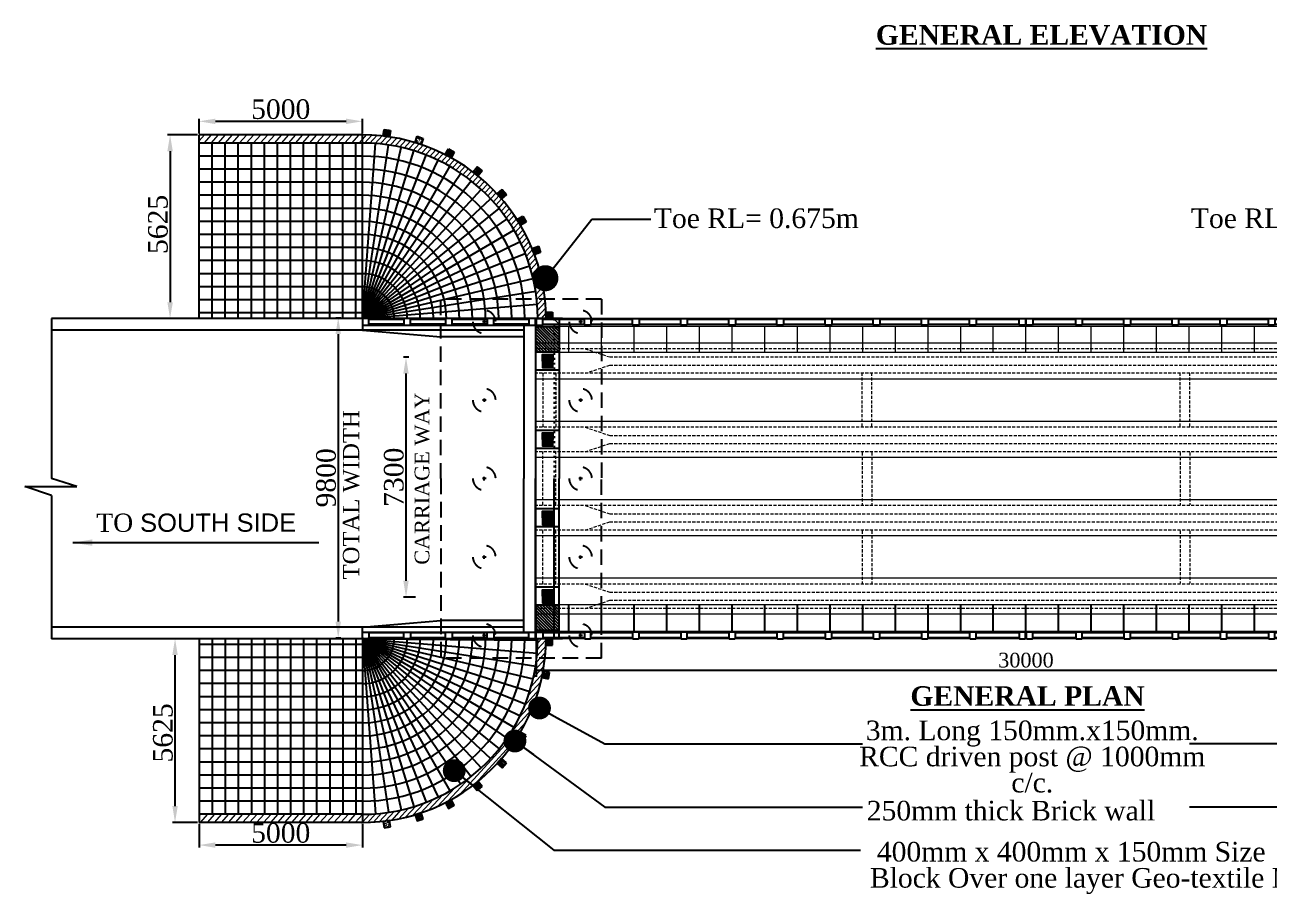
# Model space of a CAD drawing. Header units: millimetres. Extents: x -116975602006 to 5543032, y -156721783972 to 203313.
# Drawn here: x -268472 to -230364, y -36883 to -10271 of the extents above; entities that cross this region are included whole.
import ezdxf

# ---------------------------------------------------------------- set-up
doc = ezdxf.new("R2010")
doc.units = ezdxf.units.MM
doc.header["$LTSCALE"] = 250
doc.header["$PDMODE"] = 3
doc.header["$PDSIZE"] = -50
for name, pattern in [('ACAD_ISO03W100', [30, 12, -18]), ('DASHED', [19.05, 12.7, -6.35]), ('DASHED2', [0.375, 0.25, -0.125])]:
    doc.linetypes.add(name, pattern=pattern)
for name, color, linetype in [('Abutment W Line', 11, 'Continuous'), ('Deck Slab', 11, 'Continuous'), ('Dimision', 4, 'Continuous'), ('Elevation', 21, 'Continuous'), ('Extra Line', 134, 'Continuous'), ('hatch', 65, 'Continuous'), ('Pile', 11, 'Continuous'), ('Ralling', 6, 'Continuous'), ('Text', 7, 'Continuous')]:
    doc.layers.add(name, color=color, linetype=linetype)
for name, color, linetype, lineweight in [('Conc out', 6, 'Continuous', 15), ('Concrete', 4, 'Continuous', 13), ('Dimention', 7, 'Continuous', 25), ('Footpath', 22, 'Continuous', 20), ('raling', 60, 'Continuous', 25)]:
    doc.layers.add(name, color=color, linetype=linetype, lineweight=lineweight)
doc.styles.add('Bridge Dimision - 1', font='times.ttf', dxfattribs={"height": 125})
doc.styles.get("Standard").update_dxf_attribs({"font": 'times.ttf'})
doc.dimstyles.new('ISO-25', dxfattribs={"dimtxt": 75, "dimasz": 35, "dimexe": 75, "dimexo": 45.625, "dimgap": 20, "dimtad": 1, "dimtoh": 1, "dimdec": 0, "dimtxsty": 'Standard', "dimblk": 'DOT', "dimcen": 300, "dimclrd": 256, "dimclre": 256, "dimclrt": 256, "dimadec": 0, "dimazin": 0, "dimtfac": 1, "dimtdec": 0, "dimtix": 1, "dimtmove": 0, "dimatfit": 3, "dimldrblk": 'DOT', "dimfxl": 1, "dimlwd": -1, "dimarcsym": 0})
doc.dimstyles.get("Standard").update_dxf_attribs({"dimtxt": 500, "dimasz": 700, "dimexe": 80, "dimexo": 70, "dimgap": 30, "dimtad": 1, "dimdec": 0, "dimlfac": -1, "dimzin": 0, "dimdsep": 46, "dimtxsty": 'Standard', "dimcen": 400, "dimadec": 0, "dimazin": 0, "dimtfac": 1, "dimtdec": 0, "dimtix": 1, "dimtofl": 0, "dimtmove": 0, "dimatfit": 3, "dimfxl": 1, "dimtolj": 1, "dimtzin": 0, "dimarcsym": 0})
pattern_1 = [(47.496514, (-1495457.78, -3063422.65), (-92.154529, 84.4543827), [])]
pattern_2 = [(45, (459451.8, 3446617.55), (-44.9012806, 44.9012806), [])]
pattern_3 = [(45, (992437.257, 3250275.732), (-22.097087, 22.097087), [])]
pattern_4 = [(45, (992437.257, 3252675.732), (-22.097087, 22.097087), [])]
pattern_5 = [(45, (992437.257, 3255075.732), (-22.097087, 22.097087), [])]
pattern_6 = [(47.496514, (-1784328.42, 310565.27), (-117.036252, 107.257066), [])]

# ---------------------------------------------------------------- blocks, each defined once
blk = doc.blocks.new('*U413')
at = {"layer": 'Deck Slab', "lineweight": 15}
blk.add_lwpolyline([(-495, 402.5), (495, 402.5), (495, -402.5), (-495, -402.5)], close=True, dxfattribs=at)
blk = doc.blocks.new('*U414')
at = {"color": 0, "linetype": 'ByBlock', "lineweight": -2, "transparency": 16777216}
for p in [(0, 0), (1000, 0), (2000, 0), (3000, 0), (4000, 0), (5000, 0), (6000, 0), (7000, 0), (8000, 0), (9000, 0), (10000, 0), (11000, 0), (12000, 0), (13000, 0), (14000, 0), (15000, 0), (16000, 0), (17000, 0), (18000, 0), (19000, 0), (20000, 0), (21000, 0), (22000, 0), (23000, 0), (24000, 0), (25000, 0), (26000, 0), (27000, 0), (28000, 0), (29000, 0)]:
    blk.add_blockref('*U413', p, dxfattribs=at)
blk = doc.blocks.new('*U403')
at = {"layer": 'Deck Slab', "lineweight": 15}
blk.add_lwpolyline([(-495, 402.5), (495, 402.5), (495, -402.5), (-495, -402.5)], close=True, dxfattribs=at)
blk = doc.blocks.new('*U404')
at = {"color": 0, "linetype": 'ByBlock', "lineweight": -2, "transparency": 16777216}
for p in [(0, 0), (1000, 0), (2000, 0), (3000, 0), (4000, 0), (5000, 0), (6000, 0), (7000, 0), (8000, 0), (9000, 0), (10000, 0), (11000, 0), (12000, 0), (13000, 0), (14000, 0), (15000, 0), (16000, 0), (17000, 0), (18000, 0), (19000, 0), (20000, 0), (21000, 0), (22000, 0), (23000, 0), (24000, 0), (25000, 0), (26000, 0), (27000, 0), (28000, 0), (29000, 0)]:
    blk.add_blockref('*U403', p, dxfattribs=at)
blk = doc.blocks.new('*U405')
at = {"layer": 'Ralling'}
for p, q in [((537, 75), (-738, 75)), ((537, -75), (-738, -75))]:
    blk.add_line(p, q, dxfattribs=at)
blk.add_lwpolyline([(725, -100), (550, -100), (537, -88), (537, 88), (550, 100), (725, 100), (738, 88), (738, -88)], close=True, dxfattribs=at)
blk = doc.blocks.new('*U406')
at = {"color": 0, "linetype": 'ByBlock', "lineweight": -2, "transparency": 16777216}
for p in [(0, 0), (1475, 0), (2950, 0), (4425, 0), (5900, 0), (7375, 0), (8850, 0), (10325, 0), (11800, 0)]:
    blk.add_blockref('*U405', p, dxfattribs=at)
blk = doc.blocks.new('*U407')
at = {"layer": 'Ralling'}
for p, q in [((537, 75), (-738, 75)), ((537, -75), (-738, -75))]:
    blk.add_line(p, q, dxfattribs=at)
blk.add_lwpolyline([(725, -100), (550, -100), (537, -88), (537, 88), (550, 100), (725, 100), (738, 88), (738, -88)], close=True, dxfattribs=at)
blk = doc.blocks.new('*U408')
at = {"color": 0, "linetype": 'ByBlock', "lineweight": -2, "transparency": 16777216}
for p in [(0, 0), (1475, 0), (2950, 0), (4425, 0), (5900, 0), (7375, 0), (8850, 0), (10325, 0), (11800, 0)]:
    blk.add_blockref('*U407', p, dxfattribs=at)
blk = doc.blocks.new('*U409')
at = {"layer": 'Ralling'}
for p, q in [((537, 75), (-738, 75)), ((537, -75), (-738, -75))]:
    blk.add_line(p, q, dxfattribs=at)
blk.add_lwpolyline([(725, -100), (550, -100), (537, -88), (537, 88), (550, 100), (725, 100), (738, 88), (738, -88)], close=True, dxfattribs=at)
blk = doc.blocks.new('*U410')
at = {"color": 0, "linetype": 'ByBlock', "lineweight": -2, "transparency": 16777216}
for p in [(0, 0), (1475, 0), (2950, 0), (4425, 0), (5900, 0), (7375, 0), (8850, 0), (10325, 0), (11800, 0)]:
    blk.add_blockref('*U409', p, dxfattribs=at)
blk = doc.blocks.new('*U411')
at = {"layer": 'Ralling'}
for p, q in [((537, 75), (-738, 75)), ((537, -75), (-738, -75))]:
    blk.add_line(p, q, dxfattribs=at)
blk.add_lwpolyline([(725, -100), (550, -100), (537, -88), (537, 88), (550, 100), (725, 100), (738, 88), (738, -88)], close=True, dxfattribs=at)
blk = doc.blocks.new('*U412')
at = {"color": 0, "linetype": 'ByBlock', "lineweight": -2, "transparency": 16777216}
for p in [(0, 0), (1475, 0), (2950, 0), (4425, 0), (5900, 0), (7375, 0), (8850, 0), (10325, 0), (11800, 0)]:
    blk.add_blockref('*U411', p, dxfattribs=at)
blk = doc.blocks.new('_Dot')
at = {"color": 0, "linetype": 'ByBlock', "lineweight": -2}
blk.add_line((-0.5, 0), (-1, 0), dxfattribs=at)
at = {"color": 0, "linetype": 'ByBlock', "const_width": 0.5}
blk.add_lwpolyline([(-0.25, 0, 1), (0.25, 0, 1)], format="xyb", close=True, dxfattribs=at)
blk = doc.blocks.new('*D415')
at = {"layer": 'Defpoints', "color": 0, "ltscale": 10, "transparency": 16777216}
for p in [(-252811, -29064), (-222811, -29064), (-222811, -30027)]:
    blk.add_point(p, dxfattribs=at)
at = {"layer": 'Dimision', "lineweight": -2, "ltscale": 10, "transparency": 16777216}
for p, q in [((-252811, -29110), (-252811, -30227)), ((-222811, -29110), (-222811, -30227))]:
    blk.add_line(p, q, dxfattribs=at)
at = {"layer": 'Dimision', "ltscale": 10, "transparency": 16777216}
blk.add_line((-252731, -30027), (-222891, -30027), dxfattribs=at)
at = {"layer": 'Dimision', "ltscale": 10, "transparency": 16777216, "xscale": 80, "yscale": 80, "zscale": 80, "rotation": 180}
blk.add_blockref('_Dot', (-252811, -30027), dxfattribs=at)
at = {"layer": 'Dimision', "ltscale": 10, "transparency": 16777216, "xscale": 80, "yscale": 80, "zscale": 80}
blk.add_blockref('_Dot', (-222811, -30027), dxfattribs=at)
at = {"layer": 'Dimision', "ltscale": 10, "transparency": 16777216, "insert": (-237811, -29723), "char_height": 450, "attachment_point": 5}
blk.add_mtext('30000', dxfattribs=at)
blk = doc.blocks.new('*D424')
at = {"layer": 'Defpoints', "color": 0, "ltscale": 10, "transparency": 16777216}
for p in [(-256799, -20449), (-256663, -20449), (-256465, -27792)]:
    blk.add_point(p, dxfattribs=at)
at = {"layer": 'Text', "lineweight": -2, "ltscale": 10, "transparency": 16777216}
for p, q in [((-256709, -20449), (-256874, -20449)), ((-256510, -27792), (-256874, -27792))]:
    blk.add_line(p, q, dxfattribs=at)
at = {"layer": 'Text', "ltscale": 10, "transparency": 16777216}
blk.add_line((-256799, -27292), (-256799, -20949), dxfattribs=at)
for points in [[(-256882, -20949), (-256716, -20949), (-256799, -20449)], [(-256882, -27292), (-256716, -27292), (-256799, -27792)]]:
    blk.add_solid(points, dxfattribs=at)
at = {"layer": 'Text', "ltscale": 10, "transparency": 16777216, "insert": (-257170, -24121), "char_height": 600, "attachment_point": 5, "rotation": 90}
blk.add_mtext('7300', dxfattribs=at)
blk = doc.blocks.new('_DotSmall')
at = {"color": 0, "linetype": 'ByBlock', "const_width": 0.5}
blk.add_lwpolyline([(-0.0625, 0, 1), (0.0625, 0, 1)], format="xyb", close=True, dxfattribs=at)
blk = doc.blocks.new('*D425')
at = {"layer": 'Defpoints', "color": 0, "ltscale": 10, "transparency": 16777216}
for p in [(-258994, -19239), (-258994, -29039), (-258875, -29039)]:
    blk.add_point(p, dxfattribs=at)
at = {"layer": 'Text', "lineweight": -2, "ltscale": 10, "transparency": 16777216}
for p, q in [((-258948, -19239), (-258800, -19239)), ((-258948, -29039), (-258800, -29039))]:
    blk.add_line(p, q, dxfattribs=at)
at = {"layer": 'Text', "ltscale": 10, "transparency": 16777216}
blk.add_line((-258875, -19739), (-258875, -28539), dxfattribs=at)
for points in [[(-258959, -19739), (-258792, -19739), (-258875, -19239)], [(-258959, -28539), (-258792, -28539), (-258875, -29039)]]:
    blk.add_solid(points, dxfattribs=at)
at = {"layer": 'Text', "ltscale": 10, "transparency": 16777216, "insert": (-259246, -24139), "char_height": 600, "attachment_point": 5, "rotation": 90}
blk.add_mtext('9800', dxfattribs=at)
blk = doc.blocks.new('HUB')
at = {"layer": 'hatch', "linetype": 'Continuous', "lineweight": 13}
h = blk.add_hatch(dxfattribs=at)
h.set_pattern_fill('ANSI31', color=256, scale=250, style=0)
h.set_pattern_definition([(45, (459451.8, 3446617.55), (-561.266, 561.266), [])])
h.paths.add_polyline_path([(1268162, 3045115), (1268012, 3045115), (1268012, 3044865), (1268162, 3044865)])
h.paths.add_polyline_path([(1268362, 3045115), (1268162, 3045115), (1268162, 3044865), (1268362, 3044865)])
h.paths.add_polyline_path([(1268737, 3045115), (1268362, 3045115), (1268362, 3044865), (1268737, 3044865)])
at = {"layer": 'hatch', "linetype": 'Continuous', "lineweight": 25}
h = blk.add_hatch(dxfattribs=at)
h.set_pattern_fill('ANSI31', color=256, scale=20, style=0)
h.set_pattern_definition(pattern_2)
h.paths.add_polyline_path([(1268737, 3044865), (1268362, 3044865), (1268362, 3044090), (1268737, 3044090)])
h.paths.add_polyline_path([(1268362, 3044865), (1268162, 3044865), (1268162, 3044090), (1268362, 3044090)])
h.paths.add_polyline_path([(1268162, 3044865), (1268012, 3044865), (1268012, 3044090), (1268162, 3044090)])
at = {"layer": 'hatch', "linetype": 'Continuous', "lineweight": 13}
h = blk.add_hatch(dxfattribs=at)
h.set_pattern_fill('ANSI31', color=256, scale=250, style=0)
h.set_pattern_definition(pattern_3)
h.paths.add_polyline_path([(1268202, 3043815), (1268522, 3043815), (1268522, 3044015), (1268202, 3044015)])
h = blk.add_hatch(dxfattribs=at)
h.set_pattern_fill('ANSI31', color=256, scale=250, style=0)
h.set_pattern_definition(pattern_3)
h.paths.add_polyline_path([(1268202, 3043815), (1268522, 3043815), (1268522, 3043615), (1268202, 3043615)])
h = blk.add_hatch(dxfattribs=at)
h.set_pattern_fill('ANSI31', color=256, scale=250, style=0)
h.set_pattern_definition(pattern_5)
h.paths.add_polyline_path([(1268202, 3041415), (1268522, 3041415), (1268522, 3041615), (1268202, 3041615)])
h = blk.add_hatch(dxfattribs=at)
h.set_pattern_fill('ANSI31', color=256, scale=250, style=0)
h.set_pattern_definition(pattern_5)
h.paths.add_polyline_path([(1268202, 3041415), (1268522, 3041415), (1268522, 3041215), (1268202, 3041215)])
h = blk.add_hatch(dxfattribs=at)
h.set_pattern_fill('ANSI31', color=256, scale=250, style=0)
h.set_pattern_definition(pattern_4)
h.paths.add_polyline_path([(1268202, 3039015), (1268522, 3039015), (1268522, 3039215), (1268202, 3039215)])
h = blk.add_hatch(dxfattribs=at)
h.set_pattern_fill('ANSI31', color=256, scale=250, style=0)
h.set_pattern_definition(pattern_4)
h.paths.add_polyline_path([(1268202, 3039015), (1268522, 3039015), (1268522, 3038815), (1268202, 3038815)])
h = blk.add_hatch(dxfattribs=at)
h.set_pattern_fill('ANSI31', color=256, scale=250, style=0)
h.set_pattern_definition(pattern_3)
h.paths.add_polyline_path([(1268202, 3036615), (1268522, 3036615), (1268522, 3036815), (1268202, 3036815)])
h = blk.add_hatch(dxfattribs=at)
h.set_pattern_fill('ANSI31', color=256, scale=250, style=0)
h.set_pattern_definition(pattern_3)
h.paths.add_polyline_path([(1268202, 3036615), (1268522, 3036615), (1268522, 3036415), (1268202, 3036415)])
at = {"layer": 'hatch', "linetype": 'Continuous', "lineweight": 25}
h = blk.add_hatch(dxfattribs=at)
h.set_pattern_fill('ANSI31', color=256, scale=20, style=0)
h.set_pattern_definition(pattern_2)
h.paths.add_polyline_path([(1268737, 3035565), (1268362, 3035565), (1268362, 3036340), (1268737, 3036340)])
h.paths.add_polyline_path([(1268362, 3035565), (1268162, 3035565), (1268162, 3036340), (1268362, 3036340)])
h.paths.add_polyline_path([(1268162, 3035565), (1268012, 3035565), (1268012, 3036340), (1268162, 3036340)])
at = {"layer": 'Abutment W Line', "ltscale": 5}
for p, q in [((1268012, 3044865), (1268737, 3044865)), ((1269087, 3044765), (1274037, 3044765)), ((1269087, 3044556), (1271637, 3044556)), ((1269087, 3035874), (1271637, 3035874)), ((1269087, 3035665), (1274037, 3035665)), ((1268012, 3035565), (1268737, 3035565))]:
    blk.add_line(p, q, dxfattribs=at)
at = {"layer": 'Abutment W Line'}
for p, q in [((1274037, 3044765), (1271637, 3044556)), ((1274037, 3035665), (1271637, 3035874))]:
    blk.add_line(p, q, dxfattribs=at)
at = {"layer": 'Elevation', "ltscale": 10}
for p, q in [((1268012, 3045115), (1268012, 3040215)), ((1268737, 3045115), (1268737, 3040215)), ((1269087, 3044915), (1269087, 3040215)), ((1274037, 3045115), (1274037, 3044765)), ((1268012, 3035315), (1268012, 3040215)), ((1268162, 3035315), (1268162, 3040215)), ((1268737, 3035315), (1268737, 3040215)), ((1269087, 3035515), (1269087, 3040215)), ((1274037, 3035315), (1274037, 3035665))]:
    blk.add_line(p, q, dxfattribs=at)
at = {"layer": 'Extra Line', "linetype": 'DASHED', "ltscale": 0.15}
for p, q in [((1266712, 3045715), (1266712, 3040215)), ((1266712, 3045715), (1271637, 3045715)), ((1271637, 3040215), (1271637, 3045715)), ((1266712, 3034715), (1266712, 3040215)), ((1271637, 3040215), (1271637, 3034715)), ((1266712, 3034715), (1271637, 3034715))]:
    blk.add_line(p, q, dxfattribs=at)
at = {"layer": 'Extra Line'}
for p, q in [((1267299, 3045015), (1267404, 3045015)), ((1267352, 3045067), (1267352, 3044962)), ((1270249, 3045015), (1270354, 3045015)), ((1270302, 3045067), (1270302, 3044962)), ((1267299, 3042615), (1267404, 3042615)), ((1267352, 3042667), (1267352, 3042562)), ((1270249, 3042615), (1270354, 3042615)), ((1270302, 3042667), (1270302, 3042562)), ((1267352, 3040162), (1267352, 3040267)), ((1270302, 3040162), (1270302, 3040267)), ((1267299, 3040215), (1267404, 3040215)), ((1270249, 3040215), (1270354, 3040215)), ((1267299, 3037815), (1267404, 3037815)), ((1267352, 3037762), (1267352, 3037867)), ((1270249, 3037815), (1270354, 3037815)), ((1270302, 3037762), (1270302, 3037867)), ((1267299, 3035415), (1267404, 3035415)), ((1267352, 3035362), (1267352, 3035467)), ((1270249, 3035415), (1270354, 3035415)), ((1270302, 3035362), (1270302, 3035467))]:
    blk.add_line(p, q, dxfattribs=at)
at = {"layer": 'hatch', "linetype": 'Continuous', "lineweight": 25}
for p, q in [((1268012, 3044090), (1268737, 3044090)), ((1268012, 3043540), (1268737, 3043540)), ((1268012, 3041690), (1268737, 3041690)), ((1268012, 3041140), (1268737, 3041140)), ((1268012, 3039290), (1268737, 3039290)), ((1268012, 3038740), (1268737, 3038740)), ((1268012, 3036890), (1268737, 3036890)), ((1268012, 3036340), (1268737, 3036340))]:
    blk.add_line(p, q, dxfattribs=at)
for points in [[(1268522, 3043815), (1268522, 3044015), (1268202, 3044015), (1268202, 3043815)], [(1268522, 3043815), (1268522, 3043615), (1268202, 3043615), (1268202, 3043815)], [(1268522, 3041415), (1268522, 3041615), (1268202, 3041615), (1268202, 3041415)], [(1268522, 3041415), (1268522, 3041215), (1268202, 3041215), (1268202, 3041415)], [(1268522, 3039015), (1268522, 3039215), (1268202, 3039215), (1268202, 3039015)], [(1268522, 3039015), (1268522, 3038815), (1268202, 3038815), (1268202, 3039015)], [(1268522, 3036615), (1268522, 3036815), (1268202, 3036815), (1268202, 3036615)], [(1268522, 3036615), (1268522, 3036415), (1268202, 3036415), (1268202, 3036615)]]:
    blk.add_lwpolyline(points, dxfattribs=at)
at = {"layer": 'Pile', "linetype": 'ACAD_ISO03W100', "ltscale": 0.02}
blk.add_line((1268162, 3045115), (1268162, 3040215), dxfattribs=at)
at = {"layer": 'Pile', "linetype": 'ACAD_ISO03W100', "ltscale": 0.15}
for centre in [(1267352, 3045015), (1270302, 3045015), (1267352, 3042615), (1270302, 3042615), (1267352, 3040215), (1270302, 3040215), (1267352, 3037815), (1270302, 3037815), (1267352, 3035415), (1270302, 3035415)]:
    blk.add_circle(centre, 350, dxfattribs=at)
at = {"layer": 'raling', "color": 6, "ltscale": 10}
for p, q in [((1268012, 3045115), (1274037, 3045115)), ((1268737, 3045090), (1268762, 3045115)), ((1268737, 3044940), (1268737, 3045090)), ((1268762, 3044915), (1268737, 3044940)), ((1268912, 3044915), (1268762, 3044915)), ((1268912, 3045115), (1268937, 3045090)), ((1268937, 3044940), (1268912, 3044915)), ((1274037, 3044915), (1268912, 3044915)), ((1268937, 3045090), (1268937, 3044940)), ((1268937, 3045090), (1270012, 3045090)), ((1268937, 3044940), (1270012, 3044940)), ((1270012, 3045090), (1270037, 3045115)), ((1270012, 3044940), (1270012, 3045090)), ((1270037, 3044915), (1270012, 3044940)), ((1270037, 3045115), (1270187, 3045115)), ((1270187, 3044915), (1270037, 3044915)), ((1270187, 3045115), (1270212, 3045090)), ((1270212, 3044940), (1270187, 3044915)), ((1270212, 3045090), (1270212, 3044940)), ((1270212, 3045090), (1271287, 3045090)), ((1270212, 3044940), (1271287, 3044940)), ((1271287, 3045090), (1271312, 3045115)), ((1271287, 3044940), (1271287, 3045090)), ((1271312, 3044915), (1271287, 3044940)), ((1271312, 3045115), (1271462, 3045115)), ((1271462, 3044915), (1271312, 3044915)), ((1271462, 3045115), (1271487, 3045090)), ((1271487, 3044940), (1271462, 3044915)), ((1271487, 3045090), (1271487, 3044940)), ((1271487, 3045090), (1272562, 3045090)), ((1271487, 3044940), (1272562, 3044940)), ((1272562, 3045090), (1272587, 3045115)), ((1272562, 3044940), (1272562, 3045090)), ((1272587, 3044915), (1272562, 3044940)), ((1272587, 3045115), (1272737, 3045115)), ((1272737, 3044915), (1272587, 3044915)), ((1272737, 3045115), (1272762, 3045090)), ((1272762, 3044940), (1272737, 3044915)), ((1272762, 3045090), (1272762, 3044940)), ((1272762, 3045090), (1273837, 3045090)), ((1272762, 3044940), (1273837, 3044940)), ((1273837, 3045090), (1273862, 3045115)), ((1273837, 3044940), (1273837, 3045090)), ((1273862, 3044915), (1273837, 3044940)), ((1273862, 3045115), (1274012, 3045115)), ((1274012, 3044915), (1273862, 3044915)), ((1274012, 3045115), (1274037, 3045090)), ((1274037, 3044940), (1274012, 3044915)), ((1274037, 3045090), (1274037, 3044940)), ((1268012, 3035315), (1274037, 3035315)), ((1268762, 3035515), (1268737, 3035490)), ((1268737, 3035490), (1268737, 3035340)), ((1268737, 3035340), (1268762, 3035315)), ((1268912, 3035515), (1268762, 3035515)), ((1274037, 3035515), (1268912, 3035515)), ((1268937, 3035490), (1268912, 3035515)), ((1268912, 3035315), (1268937, 3035340)), ((1268937, 3035340), (1268937, 3035490)), ((1268937, 3035490), (1270012, 3035490)), ((1268937, 3035340), (1270012, 3035340)), ((1270037, 3035515), (1270012, 3035490)), ((1270012, 3035490), (1270012, 3035340)), ((1270012, 3035340), (1270037, 3035315)), ((1270187, 3035515), (1270037, 3035515)), ((1270037, 3035315), (1270187, 3035315)), ((1270212, 3035490), (1270187, 3035515)), ((1270187, 3035315), (1270212, 3035340)), ((1270212, 3035340), (1270212, 3035490)), ((1270212, 3035490), (1271287, 3035490)), ((1270212, 3035340), (1271287, 3035340)), ((1271312, 3035515), (1271287, 3035490)), ((1271287, 3035490), (1271287, 3035340)), ((1271287, 3035340), (1271312, 3035315)), ((1271462, 3035515), (1271312, 3035515)), ((1271312, 3035315), (1271462, 3035315)), ((1271487, 3035490), (1271462, 3035515)), ((1271462, 3035315), (1271487, 3035340)), ((1271487, 3035340), (1271487, 3035490)), ((1271487, 3035490), (1272562, 3035490)), ((1271487, 3035340), (1272562, 3035340)), ((1272587, 3035515), (1272562, 3035490)), ((1272562, 3035490), (1272562, 3035340)), ((1272562, 3035340), (1272587, 3035315)), ((1272737, 3035515), (1272587, 3035515)), ((1272587, 3035315), (1272737, 3035315)), ((1272762, 3035490), (1272737, 3035515)), ((1272737, 3035315), (1272762, 3035340)), ((1272762, 3035340), (1272762, 3035490)), ((1272762, 3035490), (1273837, 3035490)), ((1272762, 3035340), (1273837, 3035340)), ((1273862, 3035515), (1273837, 3035490)), ((1273837, 3035490), (1273837, 3035340)), ((1273837, 3035340), (1273862, 3035315)), ((1274012, 3035515), (1273862, 3035515)), ((1273862, 3035315), (1274012, 3035315)), ((1274037, 3035490), (1274012, 3035515)), ((1274012, 3035315), (1274037, 3035340)), ((1274037, 3035340), (1274037, 3035490))]:
    blk.add_line(p, q, dxfattribs=at)
blk = doc.blocks.new('LGH')
at = {"true_color": 0xed1f24}
h = blk.add_hatch(dxfattribs=at)
h.set_pattern_fill('AR-CONC', color=240, scale=10)
h.set_pattern_definition([(50, (1001.44, -2531.956), (71.7260183, -6.2752135), [7.5, -82.5]), (355, (1001.44, -2531.956), (-13.8751334, 75.2192134), [6, -66]), (100.4514445, (1007.42, -2532.48), (57.8508847, 68.9439991), [6.3740192, -70.1142112]), (46.1842, (1001.44, -2511.96), (106.724133, -16.551928), [11.25, -123.75]), (96.6356355, (1010.34, -2513.34), (93.4661946, 97.41186), [9.5610342, -105.171376]), (351.184164, (1001.44, -2511.96), (93.4661945, 97.41186), [9, -99]), (21, (1011.44, -2516.956), (59.6907052, -40.2618891), [7.5, -82.5]), (326, (1011.44, -2516.956), (24.3315332, 72.5150045), [6, -66]), (71.4514447, (1016.416, -2520.31), (84.0222377, 32.2531153), [6.374019, -70.1142112]), (37.5, (1001.441, -2531.956), (1.21598553, 33.28938538), [0, -65.2, 0, -67, 0, -66.25]), (7.5, (1001.44, -2531.956), (26.30695374, 39.4411712), [0, -38.2, 0, -63.7, 0, -25.25]), (327.5, (979.141, -2531.956), (53.38224362, -2.25548717), [0, -25, 0, -78, 0, -103.5]), (317.5, (969.14, -2531.956), (58.31861693, 10.01049823), [0, -32.5, 0, -51.8, 0, -73.5])])
h.paths.add_polyline_path([(1311256, 3090697), (1311056, 3090697), (1311056, 3090497), (1311256, 3090497)])
at = {"color": 240, "true_color": 0xed1f24}
for p, q in [((1311056, 3090697), (1311256, 3090697)), ((1311056, 3090497), (1311056, 3090697)), ((1311256, 3090697), (1311256, 3090497)), ((1311256, 3090497), (1311056, 3090497))]:
    blk.add_line(p, q, dxfattribs=at)
blk = doc.blocks.new('*U420')
at = {"rotation": 0.2146488494899133}
blk.add_blockref('LGH', (-1299468, -3095587), dxfattribs=at)
blk = doc.blocks.new('*U421')
at = {"color": 0, "linetype": 'ByBlock', "lineweight": -2, "transparency": 16777216}
for p, rotation in [((1544131, -339629), 270), ((1544219, -340624), 280.1859163578812), ((1544482, -341587), 290.3718327157625), ((1544912, -342489), 300.5577490736438), ((1545494, -343301), 310.7436654315251), ((1546210, -343996), 320.9295817894064), ((1547038, -344555), 331.1154981472876), ((1547952, -344957), 341.3014145051689), ((1548923, -345192), 351.4873308630501)]:
    blk.add_blockref('*U420', p, dxfattribs=dict(at, rotation=rotation))
blk = doc.blocks.new('*U422')
at = {"rotation": 0.2146488494899133}
blk.add_blockref('LGH', (-1299468, -3095587), dxfattribs=at)
blk = doc.blocks.new('*U423')
at = {"color": 0, "linetype": 'ByBlock', "lineweight": -2, "transparency": 16777216}
for p, rotation in [((1255260, 3034359), 270), ((1255349, 3033364), 280.1859163578812), ((1255612, 3032400), 290.3718327157625), ((1256041, 3031499), 300.5577490736438), ((1256623, 3030687), 310.7436654315251), ((1257340, 3029991), 320.9295817894064), ((1258168, 3029433), 331.1154981472876), ((1259082, 3029030), 341.3014145051689), ((1260052, 3028796), 351.4873308630501)]:
    blk.add_blockref('*U422', p, dxfattribs=dict(at, rotation=rotation))
blk = doc.blocks.new('*D426')
at = {"layer": 'Defpoints', "color": 0, "ltscale": 10, "transparency": 16777216}
for p in [(-263136, -13639), (-264025, -19264), (-263136, -19264)]:
    blk.add_point(p, dxfattribs=at)
at = {"layer": 'Text', "lineweight": -2, "ltscale": 10, "transparency": 16777216}
for p, q in [((-263182, -13639), (-264100, -13639)), ((-263182, -19264), (-264100, -19264))]:
    blk.add_line(p, q, dxfattribs=at)
at = {"layer": 'Text', "ltscale": 10, "transparency": 16777216}
blk.add_line((-264025, -14139), (-264025, -18764), dxfattribs=at)
for points in [[(-264108, -14139), (-263941, -14139), (-264025, -13639)], [(-264108, -18764), (-263941, -18764), (-264025, -19264)]]:
    blk.add_solid(points, dxfattribs=at)
at = {"layer": 'Text', "ltscale": 10, "transparency": 16777216, "insert": (-264395, -16380), "char_height": 600, "attachment_point": 5, "rotation": 90}
blk.add_mtext('5625', dxfattribs=at)
blk = doc.blocks.new('*D427')
at = {"layer": 'Defpoints', "color": 0, "ltscale": 10, "transparency": 16777216}
for p in [(-263873, -29064), (-263136, -29064), (-263136, -34689)]:
    blk.add_point(p, dxfattribs=at)
at = {"layer": 'Text', "lineweight": -2, "ltscale": 10, "transparency": 16777216}
for p, q in [((-263182, -29064), (-263948, -29064)), ((-263182, -34689), (-263948, -34689))]:
    blk.add_line(p, q, dxfattribs=at)
at = {"layer": 'Text', "ltscale": 10, "transparency": 16777216}
blk.add_line((-263873, -34189), (-263873, -29564), dxfattribs=at)
for points in [[(-263956, -29564), (-263789, -29564), (-263873, -29064)], [(-263956, -34189), (-263789, -34189), (-263873, -34689)]]:
    blk.add_solid(points, dxfattribs=at)
at = {"layer": 'Text', "ltscale": 10, "transparency": 16777216, "insert": (-264243, -31948), "char_height": 600, "attachment_point": 5, "rotation": 90}
blk.add_mtext('5625', dxfattribs=at)
blk = doc.blocks.new('*D430')
at = {"layer": 'Defpoints', "color": 0, "ltscale": 10, "transparency": 16777216}
for p in [(-263136, -13224), (-263136, -13639), (-258136, -13639)]:
    blk.add_point(p, dxfattribs=at)
at = {"layer": 'Text', "lineweight": -2, "ltscale": 10, "transparency": 16777216}
for p, q in [((-263136, -13593), (-263136, -13149)), ((-258136, -13594), (-258136, -13149))]:
    blk.add_line(p, q, dxfattribs=at)
at = {"layer": 'Text', "ltscale": 10, "transparency": 16777216}
blk.add_line((-258636, -13224), (-262636, -13224), dxfattribs=at)
for points in [[(-262636, -13141), (-262636, -13308), (-263136, -13224)], [(-258636, -13141), (-258636, -13308), (-258136, -13224)]]:
    blk.add_solid(points, dxfattribs=at)
at = {"layer": 'Text', "ltscale": 10, "transparency": 16777216, "insert": (-260636, -12854), "char_height": 600, "attachment_point": 5}
blk.add_mtext('5000', dxfattribs=at)
blk = doc.blocks.new('*D431')
at = {"layer": 'Defpoints', "color": 0, "ltscale": 10, "transparency": 16777216}
for p in [(-263136, -34689), (-258136, -34689), (-263136, -35383)]:
    blk.add_point(p, dxfattribs=at)
at = {"layer": 'Text', "lineweight": -2, "ltscale": 10, "transparency": 16777216}
for p, q in [((-263136, -34735), (-263136, -35458)), ((-258136, -34735), (-258136, -35458))]:
    blk.add_line(p, q, dxfattribs=at)
at = {"layer": 'Text', "ltscale": 10, "transparency": 16777216}
blk.add_line((-258636, -35383), (-262636, -35383), dxfattribs=at)
for points in [[(-262636, -35300), (-262636, -35466), (-263136, -35383)], [(-258636, -35300), (-258636, -35466), (-258136, -35383)]]:
    blk.add_solid(points, dxfattribs=at)
at = {"layer": 'Text', "ltscale": 10, "transparency": 16777216, "insert": (-260636, -35013), "char_height": 600, "attachment_point": 5}
blk.add_mtext('5000', dxfattribs=at)

msp = doc.modelspace()

# ---------------------------------------------------------------- hatches: boundary and pattern name
at = {"layer": 'Footpath', "ltscale": 0.5}
h = msp.add_hatch(dxfattribs=at)
h.set_pattern_fill('ANSI31', color=256, scale=50, angle=362.49651)
h.set_pattern_definition(pattern_6)
h.paths.add_polyline_path([(-263136, -13639.1), (-258136, -13639.1), (-258136, -13889.1), (-263136, -13889.1)])
h = msp.add_hatch(dxfattribs=at)
h.set_pattern_fill('ANSI31', color=256, scale=1000, angle=362.49651)
h.set_pattern_definition(pattern_1)
h.paths.add_polyline_path([(-252794.6, -18664.1), (-252543.1, -18664.1, 0.0177288), (-252599.7, -18269.4), (-252607.3, -18227.9, 0.042597), (-252862.8, -17306), (-252877.7, -17266.5, 0.042597), (-253292.2, -16404.3), (-253313.8, -16368.1, 0.042597), (-253874.3, -15592.8), (-253901.9, -15561, 0.042597), (-254590.7, -14897), (-254623.5, -14870.6, 0.042597), (-255418.9, -14338.9), (-255455.9, -14318.7, 0.042597), (-256332.7, -13936), (-256372.7, -13922.6, 0.042597), (-257303.3, -13701.1), (-257345.1, -13695, 0.035285), (-258136, -13639.1), (-258136, -13889.1, -0.381817)])
h.paths.add_polyline_path([(-252761, -19264.1), (-252511, -19264.1), (-252511.2, -19222, 0.0248494), (-252543.1, -18664.1), (-252794.6, -18664.1, -0.0279726)])
h = msp.add_hatch(dxfattribs=at)
h.set_pattern_fill('ANSI31', color=256, scale=1000, angle=362.49651)
h.set_pattern_definition(pattern_1)
h.paths.add_polyline_path([(-252794.6, -29664.1), (-252543.1, -29664.1, -0.0177288), (-252599.7, -30058.8), (-252607.3, -30100.3, -0.042597), (-252862.8, -31022.2), (-252877.7, -31061.7, -0.042597), (-253292.2, -31923.9), (-253313.8, -31960.1, -0.042597), (-253874.3, -32735.4), (-253901.9, -32767.2, -0.042597), (-254590.7, -33431.2), (-254623.5, -33457.6, -0.042597), (-255418.9, -33989.3), (-255455.9, -34009.5, -0.042597), (-256332.7, -34392.2), (-256372.7, -34405.6, -0.042597), (-257303.3, -34627.1), (-257345.1, -34633.2, -0.035285), (-258136, -34689.1), (-258136, -34439.1, 0.381817)])
h.paths.add_polyline_path([(-252761, -29064.1), (-252511, -29064.1), (-252511.2, -29106.2, -0.0248494), (-252543.1, -29664.1), (-252794.6, -29664.1, 0.0279726)])
h = msp.add_hatch(dxfattribs=at)
h.set_pattern_fill('ANSI31', color=256, scale=50, angle=362.49651)
h.set_pattern_definition(pattern_6)
h.paths.add_polyline_path([(-263136, -34689.1), (-258136, -34689.1), (-258136, -34439.1), (-263136, -34439.1)])

# ---------------------------------------------------------------- linework, layer by layer
for p, q in [((-263136, -19264.1), (-263136, -13639.1)), ((-258136, -19264.1), (-258136, -13639.1)), ((-262736, -19264.1), (-262736, -13889.1)), ((-262336, -19264.1), (-262336, -13889.1)), ((-261936, -19264.1), (-261936, -13889.1)), ((-261536, -19264.1), (-261536, -13889.1)), ((-261136, -19264.1), (-261136, -13889.1)), ((-260736, -19264.1), (-260736, -13889.1)), ((-260336, -19264.1), (-260336, -13889.1)), ((-259936, -19264.1), (-259936, -13889.1)), ((-259536, -19264.1), (-259536, -13889.1)), ((-259136, -19264.1), (-259136, -13889.1)), ((-258736, -19264.1), (-258736, -13889.1)), ((-258336, -19264.1), (-258336, -13889.1)), ((-258136, -19264.1), (-257736.4, -13904)), ((-258136, -19264.1), (-257339, -13948.5)), ((-258136, -19264.1), (-256946, -14022.5)), ((-258136, -19264.1), (-256559.5, -14125.5)), ((-258136, -19264.1), (-256181.8, -14256.9)), ((-258136, -19264.1), (-255815, -14416.1)), ((-258136, -19264.1), (-255460.9, -14602.1)), ((-258136, -19264.1), (-255121.7, -14813.9)), ((-258136, -19264.1), (-254799.2, -15050.3)), ((-258136, -19264.1), (-254495.1, -15310)), ((-258136, -19264.1), (-254211.2, -15591.7)), ((-258136, -19264.1), (-253949, -15893.7)), ((-258136, -19264.1), (-253710, -16214.3)), ((-258136, -19264.1), (-253495.5, -16551.8)), ((-258136, -19264.1), (-253306.7, -16904.3)), ((-258136, -19264.1), (-253144.6, -17269.9)), ((-258136, -19264.1), (-253010.2, -17646.5)), ((-258136, -19264.1), (-252904.1, -18032.1)), ((-258136, -19264.1), (-252827, -18424.5)), ((-258136, -19264.1), (-252779.3, -18821.6)), ((-263136, -29064.1), (-263136, -34689.1)), ((-262736, -29064.1), (-262736, -34439.1)), ((-262336, -29064.1), (-262336, -34439.1)), ((-261936, -29064.1), (-261936, -34439.1)), ((-261536, -29064.1), (-261536, -34439.1)), ((-261136, -29064.1), (-261136, -34439.1)), ((-260736, -29064.1), (-260736, -34439.1)), ((-260336, -29064.1), (-260336, -34439.1)), ((-259936, -29064.1), (-259936, -34439.1)), ((-259536, -29064.1), (-259536, -34439.1)), ((-259136, -29064.1), (-259136, -34439.1)), ((-258736, -29064.1), (-258736, -34439.1)), ((-258336, -29064.1), (-258336, -34439.1)), ((-258136, -29064.1), (-257736.4, -34424.2)), ((-258136, -29064.1), (-257339, -34379.7)), ((-258136, -29064.1), (-256946, -34305.7)), ((-258136, -29064.1), (-256559.5, -34202.7)), ((-258136, -29064.1), (-256181.8, -34071.3)), ((-258136, -29064.1), (-255815, -33912.1)), ((-258136, -29064.1), (-255460.9, -33726.1)), ((-258136, -29064.1), (-255121.7, -33514.3)), ((-258136, -29064.1), (-254799.2, -33277.9)), ((-258136, -29064.1), (-254495.1, -33018.2)), ((-258136, -29064.1), (-254211.2, -32736.5)), ((-258136, -29064.1), (-253949, -32434.5)), ((-258136, -29064.1), (-253710, -32113.9)), ((-258136, -29064.1), (-253495.5, -31776.4)), ((-258136, -29064.1), (-253306.7, -31423.9)), ((-258136, -29064.1), (-253144.6, -31058.3)), ((-258136, -29064.1), (-253010.2, -30681.7)), ((-258136, -29064.1), (-252904.1, -30296.1)), ((-258136, -29064.1), (-252827, -29903.7)), ((-258136, -29064.1), (-252779.3, -29506.6)), ((-258136, -29064.1), (-252761.2, -29107.1)), ((-258136, -29064.1), (-258136, -34689.1))]:
    msp.add_line(p, q)
at = {"ltscale": 10}
for p, q in [((-258136, -13639.1), (-263136, -13639.1)), ((-258136, -13889.1), (-263136, -13889.1)), ((-258136, -14289.1), (-263136, -14289.1)), ((-258136, -14689.1), (-263136, -14689.1)), ((-258136, -15089.1), (-263136, -15089.1)), ((-258136, -15489.1), (-263136, -15489.1)), ((-258136, -15889.1), (-263136, -15889.1)), ((-258136, -16289.1), (-263136, -16289.1)), ((-258136, -16689.1), (-263136, -16689.1)), ((-258136, -17089.1), (-263136, -17089.1)), ((-258136, -17489.1), (-263136, -17489.1)), ((-258136, -17889.1), (-263136, -17889.1)), ((-258136, -18289.1), (-263136, -18289.1)), ((-258136, -18689.1), (-263136, -18689.1)), ((-258136, -19264.1), (-267661, -19264.1)), ((-267661, -19264.1), (-267661, -24155.1)), ((-258136, -19089.1), (-263136, -19089.1)), ((-258136, -19614.1), (-267661, -19614.1)), ((-266876.4, -24400.5), (-267661, -24155.1)), ((-267661, -24683.2), (-268471.9, -24400.5)), ((-268471.9, -24400.5), (-266876.4, -24400.5)), ((-267661, -24683.2), (-267661, -29064.1)), ((-258136, -28714.1), (-267661, -28714.1)), ((-258136, -29064.1), (-267661, -29064.1)), ((-258136, -29239.1), (-263136, -29239.1)), ((-258136, -29639.1), (-263136, -29639.1)), ((-258136, -30039.1), (-263136, -30039.1)), ((-258136, -30439.1), (-263136, -30439.1)), ((-258136, -30839.1), (-263136, -30839.1)), ((-258136, -31239.1), (-263136, -31239.1)), ((-258136, -31639.1), (-263136, -31639.1)), ((-258136, -32039.1), (-263136, -32039.1)), ((-258136, -32439.1), (-263136, -32439.1)), ((-258136, -32839.1), (-263136, -32839.1)), ((-258136, -33239.1), (-263136, -33239.1)), ((-258136, -33639.1), (-263136, -33639.1)), ((-258136, -34039.1), (-263136, -34039.1)), ((-258136, -34439.1), (-263136, -34439.1)), ((-258136, -34689.1), (-263136, -34689.1))]:
    msp.add_line(p, q, dxfattribs=at)
for centre, radius, start, end in [((-258136, -19264.1), 5625, 0, 90), ((-258136, -19264.1), 5375, 0, 90), ((-258136, -19264.1), 4975, 0, 90), ((-258136, -19264.1), 4575, 0, 90), ((-258136, -19264.1), 4175, 0, 90), ((-258136, -19264.1), 3775, 0, 90), ((-258136, -19264.1), 3375, 0, 90), ((-258136, -19264.1), 2975, 0, 90), ((-258136, -19264.1), 2575, 0, 90), ((-258136, -19264.1), 2175, 0, 90), ((-258136, -19264.1), 1775, 0, 90), ((-258136, -19264.1), 1375, 0, 90), ((-258136, -19264.1), 975, 0, 90), ((-258136, -19264.1), 575, 0, 90), ((-258136, -19264.1), 175, 0, 90), ((-258136, -29064.1), 5625, 269.71846, 0), ((-258136, -29064.1), 5375, 270, 0), ((-258136, -29064.1), 175, 270, 0), ((-258136, -29064.1), 575, 270, 0), ((-258136, -29064.1), 975, 270, 0), ((-258136, -29064.1), 1375, 270, 0), ((-258136, -29064.1), 1775, 270, 0), ((-258136, -29064.1), 2175, 270, 0), ((-258136, -29064.1), 2575, 270, 0), ((-258136, -29064.1), 2975, 270, 0), ((-258136, -29064.1), 3375, 270, 0), ((-258136, -29064.1), 3775, 270, 0), ((-258136, -29064.1), 4175, 270, 0), ((-258136, -29064.1), 4575, 270, 0), ((-258136, -29064.1), 4975, 270, 0)]:
    msp.add_arc(centre, radius, start, end)
at = {"layer": 'Abutment W Line', "ltscale": 5}
for p, q in [((-252006, -19264.1), (-252836, -19264.1)), ((-252006, -29064.1), (-252836, -29064.1))]:
    msp.add_line(p, q, dxfattribs=at)
at = {"layer": 'Conc out'}
for p, q in [((-222811, -20014.1), (-252811, -20014.1)), ((-222811, -21114.1), (-252811, -21114.1)), ((-222811, -22414.1), (-252811, -22414.1)), ((-222811, -23514.1), (-252811, -23514.1)), ((-222811, -24814.1), (-252811, -24814.1)), ((-222811, -25914.1), (-252811, -25914.1)), ((-222811, -27214.1), (-252811, -27214.1)), ((-222811, -28314.1), (-252811, -28314.1))]:
    msp.add_line(p, q, dxfattribs=at)
at = {"layer": 'Concrete', "color": 4, "ltscale": 1.5}
for p, q in [((-252811, -29064.1), (-252811, -19264.1)), ((-222811, -29064.1), (-252811, -29064.1))]:
    msp.add_line(p, q, dxfattribs=at)
at = {"layer": 'Concrete', "color": 4, "linetype": 'DASHED2', "ltscale": 1.5}
for p, q in [((-252811, -19264.1), (-222811, -19264.1)), ((-222811, -20189.1), (-252811, -20189.1)), ((-251311, -20189.1), (-250561, -20439.1)), ((-250561, -20439.1), (-225061, -20439.1)), ((-222811, -20939.1), (-252811, -20939.1)), ((-252611, -20939.1), (-252611, -22589.1)), ((-252211, -20939.1), (-252211, -22589.1)), ((-251311, -20939.1), (-250561, -20689.1)), ((-250561, -20689.1), (-225061, -20689.1)), ((-242831, -22564.1), (-242831, -20939.1)), ((-242531, -22564.1), (-242531, -20939.1)), ((-233091, -22564.1), (-233091, -20939.1)), ((-232791, -22564.1), (-232791, -20939.1)), ((-222811, -22589.1), (-252811, -22589.1)), ((-251311, -22589.1), (-250561, -22839.1)), ((-250561, -22839.1), (-225061, -22839.1)), ((-251311, -23339.1), (-250561, -23089.1)), ((-250561, -23089.1), (-225061, -23089.1)), ((-222811, -23339.1), (-252811, -23339.1)), ((-252611, -24964.1), (-252611, -23339.1)), ((-252211, -24964.1), (-252211, -23339.1)), ((-242831, -23364.1), (-242831, -24964.1)), ((-242531, -23364.1), (-242531, -24964.1)), ((-233091, -23364.1), (-233091, -24964.1)), ((-232791, -23364.1), (-232791, -24964.1)), ((-222811, -24989.1), (-252811, -24989.1)), ((-251311, -24989.1), (-250561, -25239.1)), ((-251311, -25739.1), (-250561, -25489.1)), ((-250561, -25239.1), (-225061, -25239.1)), ((-250561, -25489.1), (-225061, -25489.1)), ((-222811, -25739.1), (-252811, -25739.1)), ((-252611, -27389.1), (-252611, -25739.1)), ((-252211, -27389.1), (-252211, -25739.1)), ((-242831, -25764.1), (-242831, -27364.1)), ((-242531, -25764.1), (-242531, -27364.1)), ((-233091, -25764.1), (-233091, -27364.1)), ((-232791, -25764.1), (-232791, -27364.1)), ((-222811, -27389.1), (-252811, -27389.1)), ((-251311, -27389.1), (-250561, -27639.1)), ((-250561, -27639.1), (-225061, -27639.1)), ((-222811, -28139.1), (-252811, -28139.1)), ((-251311, -28139.1), (-250561, -27889.1)), ((-250561, -27889.1), (-225061, -27889.1))]:
    msp.add_line(p, q, dxfattribs=at)
at = {"layer": 'Ralling'}
for p, q in [((-252811, -19264.1), (-222811, -19264.1)), ((-252798.5, -19264.1), (-252811, -19276.6)), ((-252811, -19276.6), (-252811, -19451.6)), ((-252623.5, -19264.1), (-252798.5, -19264.1)), ((-252611, -19276.6), (-252623.5, -19264.1)), ((-252611, -19451.6), (-252611, -19276.6)), ((-238021, -19289.1), (-239336, -19289.1)), ((-237833.5, -19264.1), (-237821, -19276.6)), ((-237821, -19276.6), (-237821, -19451.6)), ((-236286, -19289.1), (-237601, -19289.1)), ((-252811, -19451.6), (-252798.5, -19464.1)), ((-252798.5, -19464.1), (-252623.5, -19464.1)), ((-252623.5, -19464.1), (-252611, -19451.6)), ((-238021, -19439.1), (-239336, -19439.1)), ((-237821, -19451.6), (-237833.5, -19464.1)), ((-236286, -19439.1), (-237601, -19439.1)), ((-252611, -28876.6), (-252611, -29051.6)), ((-238021, -28889.1), (-239336, -28889.1)), ((-236286, -28889.1), (-237601, -28889.1)), ((-238021, -29039.1), (-239336, -29039.1)), ((-236286, -29039.1), (-237601, -29039.1))]:
    msp.add_line(p, q, dxfattribs=at)
for points in [[(-252798.5, -19464.1), (-252623.5, -19464.1), (-252611, -19451.6), (-252611, -19276.6), (-252623.5, -19264.1), (-252798.5, -19264.1), (-252811, -19276.6), (-252811, -19451.6)], [(-237833.5, -19464.1), (-238008.5, -19464.1), (-238021, -19451.6), (-238021, -19276.6), (-238008.5, -19264.1), (-237833.5, -19264.1), (-237821, -19276.6), (-237821, -19451.6)], [(-237613.5, -19464.1), (-237788.5, -19464.1), (-237801, -19451.6), (-237801, -19276.6), (-237788.5, -19264.1), (-237613.5, -19264.1), (-237601, -19276.6), (-237601, -19451.6)], [(-236098.5, -19464.1), (-236273.5, -19464.1), (-236286, -19451.6), (-236286, -19276.6), (-236273.5, -19264.1), (-236098.5, -19264.1), (-236086, -19276.6), (-236086, -19451.6)], [(-252798.5, -28864.1), (-252623.5, -28864.1), (-252611, -28876.6), (-252611, -29051.6), (-252623.5, -29064.1), (-252798.5, -29064.1), (-252811, -29051.6), (-252811, -28876.6)], [(-237833.5, -28864.1), (-238008.5, -28864.1), (-238021, -28876.6), (-238021, -29051.6), (-238008.5, -29064.1), (-237833.5, -29064.1), (-237821, -29051.6), (-237821, -28876.6)], [(-237613.5, -28864.1), (-237788.5, -28864.1), (-237801, -28876.6), (-237801, -29051.6), (-237788.5, -29064.1), (-237613.5, -29064.1), (-237601, -29051.6), (-237601, -28876.6)], [(-236098.5, -28864.1), (-236273.5, -28864.1), (-236286, -28876.6), (-236286, -29051.6), (-236273.5, -29064.1), (-236098.5, -29064.1), (-236086, -29051.6), (-236086, -28876.6)]]:
    msp.add_lwpolyline(points, close=True, dxfattribs=at)

# ---------------------------------------------------------------- block references
at = {"rotation": 180}
msp.add_blockref('*U423', (1002748.9, 3015094.4), dxfattribs=at)
at = {"xscale": -1}
for name, p in [('HUB', (1015900.6, -3064378.7)), ('*U421', (1291619.6, 310565.3))]:
    msp.add_blockref(name, p, dxfattribs=at)
for name, p in [('*U406', (-251873.5, -19364.1)), ('*U408', (-235348.5, -19364.1)), ('*U414', (-252316, -19901.6))]:
    msp.add_blockref(name, p)
at = {"xscale": -1, "rotation": 180}
for name, p in [('*U404', (-252316, -28426.6)), ('*U410', (-251873.5, -28964.1)), ('*U412', (-235348.5, -28964.1))]:
    msp.add_blockref(name, p, dxfattribs=at)

# ---------------------------------------------------------------- texts
at = {"layer": 'Text', "ltscale": 0.5, "char_height": 600, "attachment_point": 1, "style": 'Bridge Dimision - 1'}
for s, insert, width, rotation in [('{\\fTimes New Roman|b1|i0|c0|p18;\\LGENERAL ELEVATION}', (-242408.2, -10278), 9923.64, 0.00054), ('Toe RL= 0.675m', (-249206.2, -15891.5, 8669), 11786.958, 0.00054), ('Toe RL= 0.675m', (-232759.4, -15891.5, 8669), 11786.958, 0.00054), ('{\\fTimes New Roman|b1|i0|c0|p18;\\LGENERAL PLAN}', (-241351.6, -30518.3), 9923.64, 0.00054), ('250mm thick Brick wall', (-242687.3, -34028.1, 8669), 14329.451, 0.00167)]:
    msp.add_mtext(s, dxfattribs=dict(at, insert=insert, width=width, rotation=rotation))
at = {"layer": 'Text', "ltscale": 10}
for s, width, insert, char_height, attachment_point, rotation in [('CARRIAGE WAY', 6190.119, (-256074.7, -26798.2), 450, 7, 90), ('TOTAL WIDTH', 6190.119, (-258220.4, -27248.1), 500, 7, 90), ('TO {\\fArial|b0|i0|c0|p34;SOUTH SIDE } ', 8473.361, (-260164, -25227.8), 560, 3, 0.05525)]:
    msp.add_mtext_dynamic_manual_height_columns(s, width=width, gutter_width=625, heights=[0], dxfattribs=dict(at, insert=insert, char_height=char_height, attachment_point=attachment_point, rotation=rotation))
at = {"layer": 'Text', "ltscale": 0.5, "char_height": 600, "attachment_point": 5, "rotation": 0.00167, "line_spacing_factor": 0.8, "style": 'Bridge Dimision - 1'}
for s, insert, width in [('3m. Long 150mm.x150mm. RCC driven post @ 1000mm c/c.', (-237618.7, -32677.1, 8669), 11786.988), ('400mm x 400mm x 150mm Size  CC Block Over one layer Geo-textile Mat.', (-235593.4, -36084.4, 8669), 14659.811)]:
    msp.add_mtext(s, dxfattribs=dict(at, insert=insert, width=width))

# ---------------------------------------------------------------- dimensions: what is measured, and where the dimension line sits
at = {"layer": 'Dimision', "ltscale": 10}
dim = msp.add_linear_dim(base=(-222811, -30026.7), p1=(-252811, -29064.1), p2=(-222811, -29064.1), dimstyle='ISO-25', override={"dimtxt": 450, "dimasz": 80, "dimexe": 200, "dimgap": 75}, dxfattribs=at)
dim.commit()
dim.dimension.update_dxf_attribs({"geometry": '*D415', "text_midpoint": (-237811, -29722.8)})
at = {"layer": 'Text', "ltscale": 10}
for base, p1, p2, picture, middle in [((-263136, -13224.3), (-258136, -13639.2), (-263136, -13639.1), '*D430', (-260636, -12854.1)), ((-263136, -35383.1), (-258136, -34689.1), (-263136, -34689.1), '*D431', (-260636, -35012.9))]:
    dim = msp.add_linear_dim(base=base, p1=p1, p2=p2, angle=180, dimstyle='ISO-25', override={"dimtxt": 600, "dimasz": 500, "dimgap": 65, "dimblk1": 'DotSmall', "dimfxl": 75}, dxfattribs=at)
    dim.commit()
    dim.dimension.update_dxf_attribs({"geometry": picture, "text_midpoint": middle})
for base, p1, p2, angle, picture, middle in [((-264024.5, -19264.1), (-263136, -13639.1), (-263136, -19264.1), 90, '*D426', (-264024.5, -16380.1)), ((-263872.5, -29064.1), (-263136, -34689.1), (-263136, -29064.1), 270, '*D427', (-263872.5, -31948.1))]:
    dim = msp.add_linear_dim(base=base, p1=p1, p2=p2, angle=angle, dimstyle='ISO-25', override={"dimtxt": 600, "dimasz": 500, "dimgap": 65, "dimblk1": 'DotSmall', "dimfxl": 75}, dxfattribs=at)
    dim.commit()
    dim.dimension.update_dxf_attribs({"geometry": picture, "text_midpoint": middle, "dimtype": 160})
for base, p1, p2, text, picture, middle in [((-258875.4, -29038.9), (-258993.5, -19238.9), (-258993.5, -29038.9), '9800', '*D425', (-259246.4, -24138.9)), ((-256798.9, -20449.2), (-256464.8, -27792), (-256663.4, -20449.2), '7300', '*D424', (-257170, -24120.6))]:
    dim = msp.add_linear_dim(base=base, p1=p1, p2=p2, angle=90, text=text, dimstyle='ISO-25', override={"dimtxt": 600, "dimasz": 500, "dimgap": 65, "dimblk1": 'DotSmall', "dimfxl": 75}, dxfattribs=at)
    dim.commit()
    dim.dimension.update_dxf_attribs({"geometry": picture, "text_midpoint": middle})

# ---------------------------------------------------------------- leaders
at = {"layer": 'Dimention'}
msp.add_leader([(-267005.7, -26123.1), (-259466.5, -26115.8)], dimstyle='Standard', override={"dimasz": 600, "dimfxl": 65, "dimfxlon": 1}, dxfattribs=at)
at = {"layer": 'Dimision', "ltscale": 5}
for points, override in [([(-252531.6, -18027.7, 0), (-251106.8, -16219.5, 0), (-249304.8, -16219.5, 0)], {"dimasz": 800, "dimtad": 0}), ([(-252710.8, -31186.2), (-250711.9, -32287.3), (-242818.2, -32287.3)], {"dimasz": 700, "dimtad": 0}), ([(-222911.2, -31186.2), (-224910.1, -32287.3), (-232803.8, -32287.3)], {"dimasz": 700, "dimtad": 0}), ([(-253463.5, -32196), (-250711.9, -34216.8), (-242818.2, -34216.8)], {"dimasz": 700, "dimtad": 0}), ([(-222083.8, -32304.6), (-224910.1, -34216.8), (-232803.8, -34216.8)], {"dimasz": 700, "dimtad": 0}), ([(-255321.9, -33104.8), (-252274.2, -35542.5), (-242882.9, -35542.5)], {"dimasz": 700, "dimtad": 0})]:
    msp.add_leader(points, dimstyle='ISO-25', override=override, dxfattribs=at)

doc.saveas('drawing.dxf')
